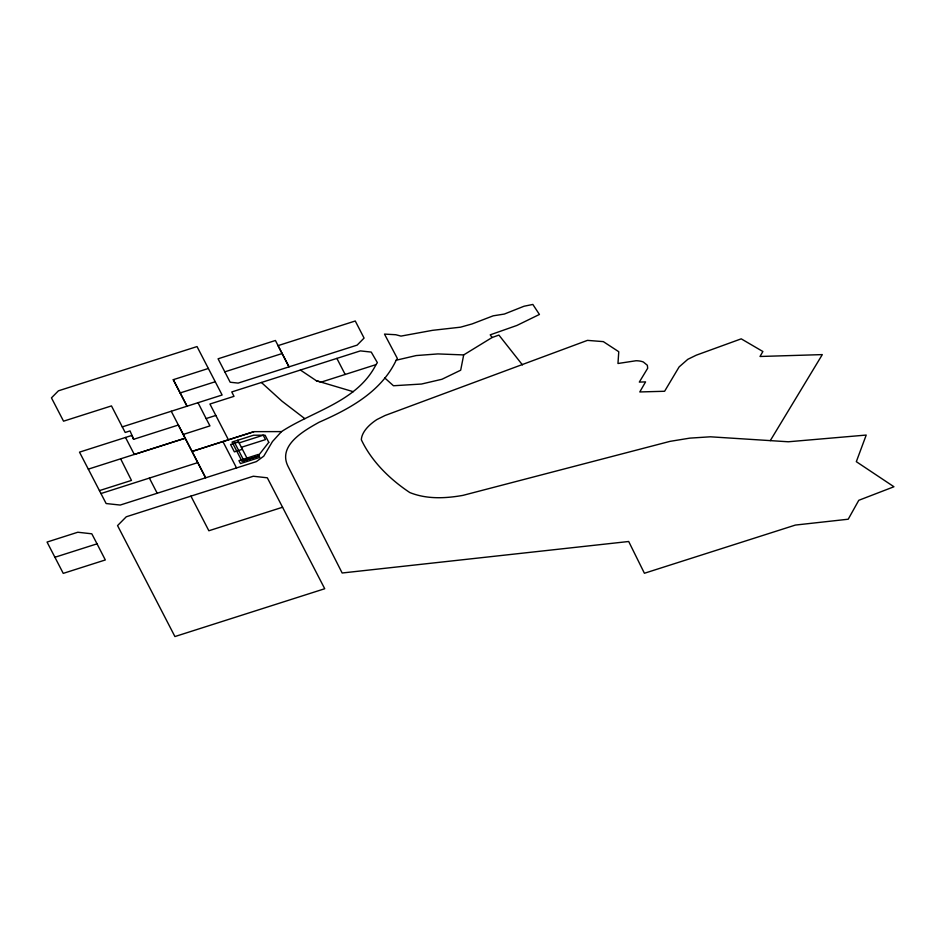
<?xml version="1.0" encoding="UTF-8"?>
<svg xmlns="http://www.w3.org/2000/svg" width="941" height="941" viewBox="0 0 941 941"><rect width="100%" height="100%" fill="white"/><g stroke="black" fill="none" stroke-linecap="round" stroke-linejoin="round"><path stroke-width="1.41" d="M522.455 364.908L498.906 335.078L492.119 337.501L463.69 354.922L460.69 370.201L441.988 379.258L421.521 384.034L393.467 385.751L384.693 377.894M770.291 440.623L822.305 354.604L760.01 356.486L762.88 351.511L741.226 338.842L696.269 355.18L687.824 359.309L679.12 366.919L664.605 391.268L639.774 391.95L645.585 381.881L639.304 382.105L647.702 368.225L647.337 365.261L643.338 361.991A19.796 9.445 -14.8 0 0 636.045 360.744L617.966 363.497L618.766 351.722L603.334 341.63L587.455 340.371L385.116 415.475L376.87 419.568A48.567 23.172 -14.8 0 0 361.344 439.765C371.554 461.396 389.95 479.369 409.829 492.566C426.755 499.353 445.293 498.495 462.925 495.378L670.063 441.353L689.835 438.13L710.361 436.8L788.335 441.776L866.214 435.06L856.322 461.678L893.95 486.756L858.78 500.306L848.217 519.22L795.392 525.066L644.409 573.257L628.694 541.498L342.159 572.998L288.087 466.477C277.419 445.458 304.014 430.684 319.117 422.227C349.699 408.865 381.187 391.785 396.196 360.215L397.384 358.497L384.481 334.09L395.832 334.737L400.984 336.102L432.578 330.326L460.572 327.174L472.147 323.916L493.19 315.823L504.329 314.059L524.043 306.237L532.841 304.449L539.428 314.459L516.891 325.457L490.214 334.843L492.119 337.501M376.024 364.614L377.365 362.65L371.248 352.087L360.391 350.887L231.757 391.95L234.003 396.337L209.925 404.03L228.428 439.8L254.011 431.648L281.5 431.601C313.847 410.594 357.121 401.666 376.024 364.614L321.081 382.152L316.329 380.717L300.379 370.025M281.5 431.601L272.49 441.517L263.786 456.15L256.364 461.608L120.201 505.058L106.133 503.541L79.503 452.15L131.94 435.401L133.61 439.318L178.367 425.026L205.632 477.793L171.25 411.241M198.022 402.701L206.114 418.557L215.818 415.452M183.236 434.46L209.949 425.885L206.114 418.557M228.428 439.8L192.023 451.445L254.011 431.648M173.273 379.682L187.047 406.218L173.273 379.682L208.361 368.472L222.123 395.008L122.283 426.885L111.473 405.912L63.541 421.18L51.461 397.867L58.436 390.809L197.034 346.57L208.361 368.472M224.817 371.836L282.147 353.534L289.016 366.861L278.03 345.629L355.263 320.999L364.073 338.078L357.133 345.124L238.144 383.093L230.18 382.234L218.077 358.803L275.419 340.489L282.147 353.534M180.131 392.95L215.242 381.74M88.325 469.136L185.154 438.212L134.304 454.432L125.518 437.471M238.626 441.976L230.58 444.54L234.368 451.856L242.413 449.292M239.108 442.905L263.233 435.201L265.503 439.6L241.378 447.293M99.44 490.614L131.469 480.416L120.636 458.808M100.981 493.531L197.775 462.631M257.952 456.197L243.919 460.667L233.991 441.458M190.929 496.13L126.27 516.785L117.554 525.596L174.92 636.551L324.727 588.737L267.326 477.805L253.305 476.24L190.929 496.13L208.855 530.759L282.571 507.246M54.919 557.26L97.041 543.839L105.321 559.954L63.247 573.375L47.05 542.063L77.785 532.241L91.806 533.806L97.041 543.839M396.196 360.215L416.193 355.557L437.918 353.922L463.69 354.922M316.329 380.717L353.298 391.703M304.872 418.686L281.994 401.184L261.41 382.481M122.283 426.885L125.2 432.46L130.046 430.907L133.61 439.318M336.878 358.392L345.159 374.447M237.744 440.259L247.671 459.479M222.923 441.576L236.532 467.936M149.384 478.087L157.194 493.249M268.773 442.317L257.846 456.338L242.06 461.372L232.086 442.07L253.552 435.213L265.103 435.201L268.773 442.317M258.257 454.468L238.955 460.631L240.473 463.56L259.775 457.397L258.257 454.468"/></g></svg>
